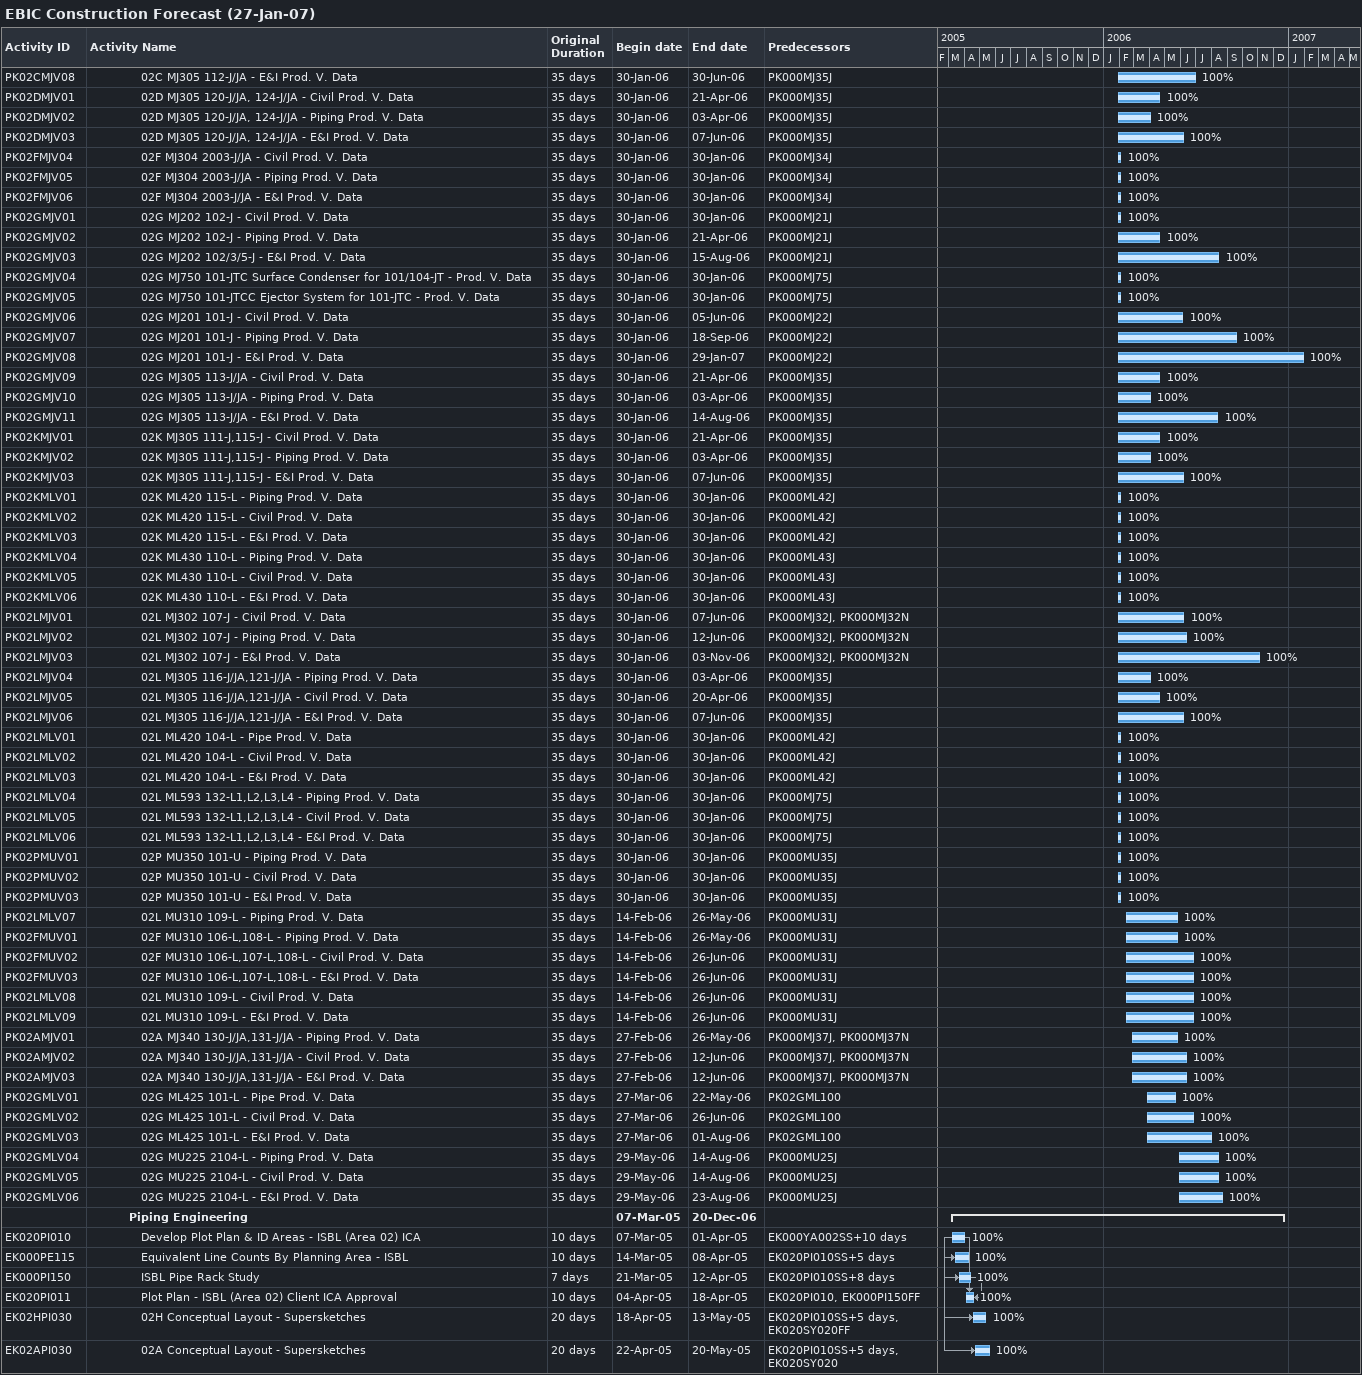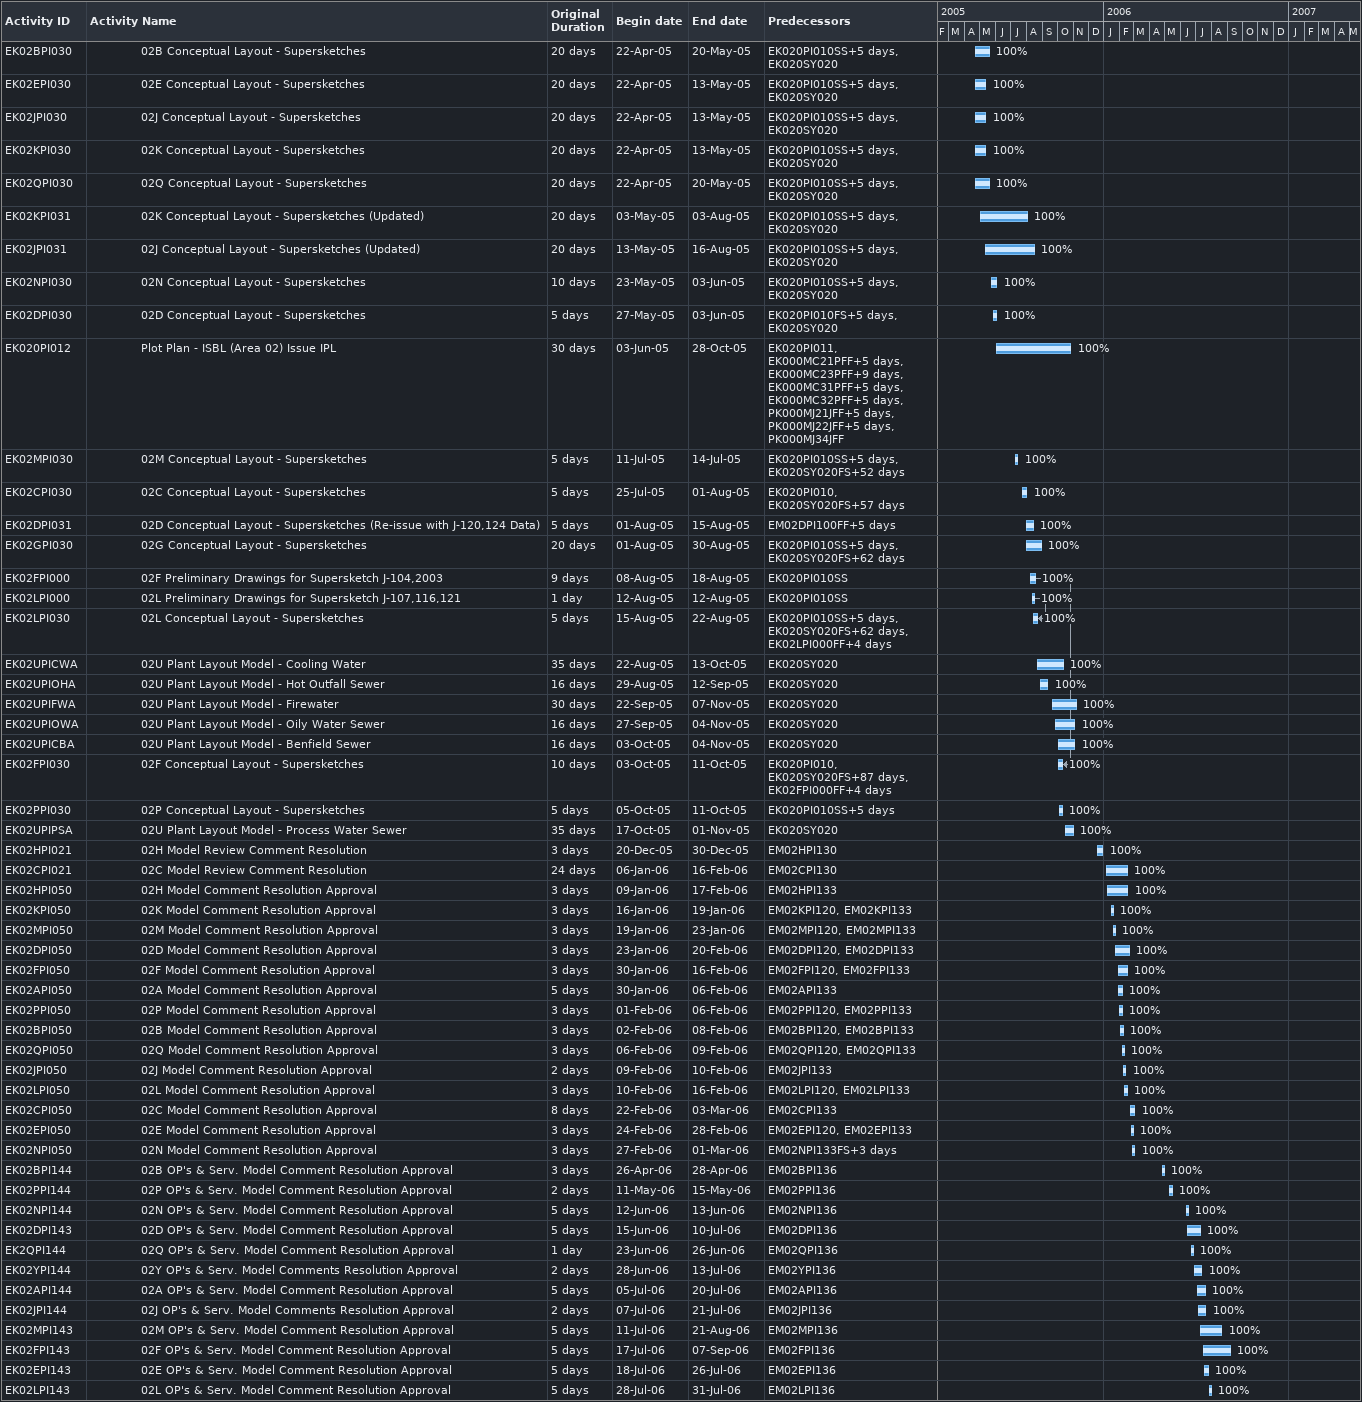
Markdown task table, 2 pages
EBIC Construction Forecast (27-Jan-07)

| ID | Level | Task | Original duration | Start | Finish | Predecessors | % complete |
|---|---|---|---|---|---|---|---|
| PK02CMJV08 | 5 | 02C MJ305 112-J/JA - E&I Prod. V. Data | 35d | 2006-01-30 | 2006-06-30 | PK000MJ35J | 100 |
| PK02DMJV01 | 5 | 02D MJ305 120-J/JA, 124-J/JA - Civil Prod. V. Data | 35d | 2006-01-30 | 2006-04-21 | PK000MJ35J | 100 |
| PK02DMJV02 | 5 | 02D MJ305 120-J/JA, 124-J/JA - Piping Prod. V. Data | 35d | 2006-01-30 | 2006-04-03 | PK000MJ35J | 100 |
| PK02DMJV03 | 5 | 02D MJ305 120-J/JA, 124-J/JA - E&I Prod. V. Data | 35d | 2006-01-30 | 2006-06-07 | PK000MJ35J | 100 |
| PK02FMJV04 | 5 | 02F MJ304 2003-J/JA - Civil Prod. V. Data | 35d | 2006-01-30 | 2006-01-30 | PK000MJ34J | 100 |
| PK02FMJV05 | 5 | 02F MJ304 2003-J/JA - Piping Prod. V. Data | 35d | 2006-01-30 | 2006-01-30 | PK000MJ34J | 100 |
| PK02FMJV06 | 5 | 02F MJ304 2003-J/JA - E&I Prod. V. Data | 35d | 2006-01-30 | 2006-01-30 | PK000MJ34J | 100 |
| PK02GMJV01 | 5 | 02G MJ202 102-J - Civil Prod. V. Data | 35d | 2006-01-30 | 2006-01-30 | PK000MJ21J | 100 |
| PK02GMJV02 | 5 | 02G MJ202 102-J - Piping Prod. V. Data | 35d | 2006-01-30 | 2006-04-21 | PK000MJ21J | 100 |
| PK02GMJV03 | 5 | 02G MJ202 102/3/5-J - E&I Prod. V. Data | 35d | 2006-01-30 | 2006-08-15 | PK000MJ21J | 100 |
| PK02GMJV04 | 5 | 02G MJ750 101-JTC Surface Condenser for 101/104-JT - Prod. V. Data | 35d | 2006-01-30 | 2006-01-30 | PK000MJ75J | 100 |
| PK02GMJV05 | 5 | 02G MJ750 101-JTCC Ejector System for 101-JTC - Prod. V. Data | 35d | 2006-01-30 | 2006-01-30 | PK000MJ75J | 100 |
| PK02GMJV06 | 5 | 02G MJ201 101-J - Civil Prod. V. Data | 35d | 2006-01-30 | 2006-06-05 | PK000MJ22J | 100 |
| PK02GMJV07 | 5 | 02G MJ201 101-J - Piping Prod. V. Data | 35d | 2006-01-30 | 2006-09-18 | PK000MJ22J | 100 |
| PK02GMJV08 | 5 | 02G MJ201 101-J - E&I Prod. V. Data | 35d | 2006-01-30 | 2007-01-29 | PK000MJ22J | 100 |
| PK02GMJV09 | 5 | 02G MJ305 113-J/JA - Civil Prod. V. Data | 35d | 2006-01-30 | 2006-04-21 | PK000MJ35J | 100 |
| PK02GMJV10 | 5 | 02G MJ305 113-J/JA - Piping Prod. V. Data | 35d | 2006-01-30 | 2006-04-03 | PK000MJ35J | 100 |
| PK02GMJV11 | 5 | 02G MJ305 113-J/JA - E&I Prod. V. Data | 35d | 2006-01-30 | 2006-08-14 | PK000MJ35J | 100 |
| PK02KMJV01 | 5 | 02K MJ305 111-J,115-J - Civil Prod. V. Data | 35d | 2006-01-30 | 2006-04-21 | PK000MJ35J | 100 |
| PK02KMJV02 | 5 | 02K MJ305 111-J,115-J - Piping Prod. V. Data | 35d | 2006-01-30 | 2006-04-03 | PK000MJ35J | 100 |
| PK02KMJV03 | 5 | 02K MJ305 111-J,115-J - E&I Prod. V. Data | 35d | 2006-01-30 | 2006-06-07 | PK000MJ35J | 100 |
| PK02KMLV01 | 5 | 02K ML420 115-L - Piping Prod. V. Data | 35d | 2006-01-30 | 2006-01-30 | PK000ML42J | 100 |
| PK02KMLV02 | 5 | 02K ML420 115-L - Civil Prod. V. Data | 35d | 2006-01-30 | 2006-01-30 | PK000ML42J | 100 |
| PK02KMLV03 | 5 | 02K ML420 115-L - E&I Prod. V. Data | 35d | 2006-01-30 | 2006-01-30 | PK000ML42J | 100 |
| PK02KMLV04 | 5 | 02K ML430 110-L - Piping Prod. V. Data | 35d | 2006-01-30 | 2006-01-30 | PK000ML43J | 100 |
| PK02KMLV05 | 5 | 02K ML430 110-L - Civil Prod. V. Data | 35d | 2006-01-30 | 2006-01-30 | PK000ML43J | 100 |
| PK02KMLV06 | 5 | 02K ML430 110-L - E&I Prod. V. Data | 35d | 2006-01-30 | 2006-01-30 | PK000ML43J | 100 |
| PK02LMJV01 | 5 | 02L MJ302 107-J - Civil Prod. V. Data | 35d | 2006-01-30 | 2006-06-07 | PK000MJ32J, PK000MJ32N | 100 |
| PK02LMJV02 | 5 | 02L MJ302 107-J - Piping Prod. V. Data | 35d | 2006-01-30 | 2006-06-12 | PK000MJ32J, PK000MJ32N | 100 |
| PK02LMJV03 | 5 | 02L MJ302 107-J - E&I Prod. V. Data | 35d | 2006-01-30 | 2006-11-03 | PK000MJ32J, PK000MJ32N | 100 |
| PK02LMJV04 | 5 | 02L MJ305 116-J/JA,121-J/JA - Piping Prod. V. Data | 35d | 2006-01-30 | 2006-04-03 | PK000MJ35J | 100 |
| PK02LMJV05 | 5 | 02L MJ305 116-J/JA,121-J/JA - Civil Prod. V. Data | 35d | 2006-01-30 | 2006-04-20 | PK000MJ35J | 100 |
| PK02LMJV06 | 5 | 02L MJ305 116-J/JA,121-J/JA - E&I Prod. V. Data | 35d | 2006-01-30 | 2006-06-07 | PK000MJ35J | 100 |
| PK02LMLV01 | 5 | 02L ML420 104-L - Pipe Prod. V. Data | 35d | 2006-01-30 | 2006-01-30 | PK000ML42J | 100 |
| PK02LMLV02 | 5 | 02L ML420 104-L - Civil Prod. V. Data | 35d | 2006-01-30 | 2006-01-30 | PK000ML42J | 100 |
| PK02LMLV03 | 5 | 02L ML420 104-L - E&I Prod. V. Data | 35d | 2006-01-30 | 2006-01-30 | PK000ML42J | 100 |
| PK02LMLV04 | 5 | 02L ML593 132-L1,L2,L3,L4 - Piping Prod. V. Data | 35d | 2006-01-30 | 2006-01-30 | PK000MJ75J | 100 |
| PK02LMLV05 | 5 | 02L ML593 132-L1,L2,L3,L4 - Civil Prod. V. Data | 35d | 2006-01-30 | 2006-01-30 | PK000MJ75J | 100 |
| PK02LMLV06 | 5 | 02L ML593 132-L1,L2,L3,L4 - E&I Prod. V. Data | 35d | 2006-01-30 | 2006-01-30 | PK000MJ75J | 100 |
| PK02PMUV01 | 5 | 02P MU350 101-U - Piping Prod. V. Data | 35d | 2006-01-30 | 2006-01-30 | PK000MU35J | 100 |
| PK02PMUV02 | 5 | 02P MU350 101-U - Civil Prod. V. Data | 35d | 2006-01-30 | 2006-01-30 | PK000MU35J | 100 |
| PK02PMUV03 | 5 | 02P MU350 101-U - E&I Prod. V. Data | 35d | 2006-01-30 | 2006-01-30 | PK000MU35J | 100 |
| PK02LMLV07 | 5 | 02L MU310 109-L - Piping Prod. V. Data | 35d | 2006-02-14 | 2006-05-26 | PK000MU31J | 100 |
| PK02FMUV01 | 5 | 02F MU310 106-L,108-L - Piping Prod. V. Data | 35d | 2006-02-14 | 2006-05-26 | PK000MU31J | 100 |
| PK02FMUV02 | 5 | 02F MU310 106-L,107-L,108-L - Civil Prod. V. Data | 35d | 2006-02-14 | 2006-06-26 | PK000MU31J | 100 |
| PK02FMUV03 | 5 | 02F MU310 106-L,107-L,108-L - E&I Prod. V. Data | 35d | 2006-02-14 | 2006-06-26 | PK000MU31J | 100 |
| PK02LMLV08 | 5 | 02L MU310 109-L - Civil Prod. V. Data | 35d | 2006-02-14 | 2006-06-26 | PK000MU31J | 100 |
| PK02LMLV09 | 5 | 02L MU310 109-L - E&I Prod. V. Data | 35d | 2006-02-14 | 2006-06-26 | PK000MU31J | 100 |
| PK02AMJV01 | 5 | 02A MJ340 130-J/JA,131-J/JA - Piping Prod. V. Data | 35d | 2006-02-27 | 2006-05-26 | PK000MJ37J, PK000MJ37N | 100 |
| PK02AMJV02 | 5 | 02A MJ340 130-J/JA,131-J/JA - Civil Prod. V. Data | 35d | 2006-02-27 | 2006-06-12 | PK000MJ37J, PK000MJ37N | 100 |
| PK02AMJV03 | 5 | 02A MJ340 130-J/JA,131-J/JA - E&I Prod. V. Data | 35d | 2006-02-27 | 2006-06-12 | PK000MJ37J, PK000MJ37N | 100 |
| PK02GMLV01 | 5 | 02G ML425 101-L - Pipe Prod. V. Data | 35d | 2006-03-27 | 2006-05-22 | PK02GML100 | 100 |
| PK02GMLV02 | 5 | 02G ML425 101-L - Civil Prod. V. Data | 35d | 2006-03-27 | 2006-06-26 | PK02GML100 | 100 |
| PK02GMLV03 | 5 | 02G ML425 101-L - E&I Prod. V. Data | 35d | 2006-03-27 | 2006-08-01 | PK02GML100 | 100 |
| PK02GMLV04 | 5 | 02G MU225 2104-L - Piping Prod. V. Data | 35d | 2006-05-29 | 2006-08-14 | PK000MU25J | 100 |
| PK02GMLV05 | 5 | 02G MU225 2104-L - Civil Prod. V. Data | 35d | 2006-05-29 | 2006-08-14 | PK000MU25J | 100 |
| PK02GMLV06 | 5 | 02G MU225 2104-L - E&I Prod. V. Data | 35d | 2006-05-29 | 2006-08-23 | PK000MU25J | 100 |
|  | 4 | **Piping Engineering** |  | 2005-03-07 | 2006-12-20 |  |  |
| EK020PI010 | 5 | Develop Plot Plan & ID Areas - ISBL (Area 02) ICA | 10d | 2005-03-07 | 2005-04-01 | EK000YA002SS+10d | 100 |
| EK000PE115 | 5 | Equivalent Line Counts By Planning Area - ISBL | 10d | 2005-03-14 | 2005-04-08 | EK020PI010SS+5d | 100 |
| EK000PI150 | 5 | ISBL Pipe Rack Study | 7d | 2005-03-21 | 2005-04-12 | EK020PI010SS+8d | 100 |
| EK020PI011 | 5 | Plot Plan - ISBL (Area 02) Client ICA Approval | 10d | 2005-04-04 | 2005-04-18 | EK020PI010, EK000PI150FF | 100 |
| EK02HPI030 | 5 | 02H Conceptual Layout - Supersketches | 20d | 2005-04-18 | 2005-05-13 | EK020PI010SS+5d, EK020SY020FF | 100 |
| EK02API030 | 5 | 02A Conceptual Layout - Supersketches | 20d | 2005-04-22 | 2005-05-20 | EK020PI010SS+5d, EK020SY020 | 100 |
| EK02BPI030 | 5 | 02B Conceptual Layout - Supersketches | 20d | 2005-04-22 | 2005-05-20 | EK020PI010SS+5d, EK020SY020 | 100 |
| EK02EPI030 | 5 | 02E Conceptual Layout - Supersketches | 20d | 2005-04-22 | 2005-05-13 | EK020PI010SS+5d, EK020SY020 | 100 |
| EK02JPI030 | 5 | 02J Conceptual Layout - Supersketches | 20d | 2005-04-22 | 2005-05-13 | EK020PI010SS+5d, EK020SY020 | 100 |
| EK02KPI030 | 5 | 02K Conceptual Layout - Supersketches | 20d | 2005-04-22 | 2005-05-13 | EK020PI010SS+5d, EK020SY020 | 100 |
| EK02QPI030 | 5 | 02Q Conceptual Layout - Supersketches | 20d | 2005-04-22 | 2005-05-20 | EK020PI010SS+5d, EK020SY020 | 100 |
| EK02KPI031 | 5 | 02K Conceptual Layout - Supersketches (Updated) | 20d | 2005-05-03 | 2005-08-03 | EK020PI010SS+5d, EK020SY020 | 100 |
| EK02JPI031 | 5 | 02J Conceptual Layout - Supersketches (Updated) | 20d | 2005-05-13 | 2005-08-16 | EK020PI010SS+5d, EK020SY020 | 100 |
| EK02NPI030 | 5 | 02N Conceptual Layout - Supersketches | 10d | 2005-05-23 | 2005-06-03 | EK020PI010SS+5d, EK020SY020 | 100 |
| EK02DPI030 | 5 | 02D Conceptual Layout - Supersketches | 5d | 2005-05-27 | 2005-06-03 | EK020PI010FS+5d, EK020SY020 | 100 |
| EK020PI012 | 5 | Plot Plan - ISBL (Area 02) Issue IPL | 30d | 2005-06-03 | 2005-10-28 | EK020PI011, EK000MC21PFF+5d, EK000MC23PFF+9d, EK000MC31PFF+5d, EK000MC32PFF+5d, PK000MJ21JFF+5d, PK000MJ22JFF+5d, PK000MJ34JFF | 100 |
| EK02MPI030 | 5 | 02M Conceptual Layout - Supersketches | 5d | 2005-07-11 | 2005-07-14 | EK020PI010SS+5d, EK020SY020FS+52d | 100 |
| EK02CPI030 | 5 | 02C Conceptual Layout - Supersketches | 5d | 2005-07-25 | 2005-08-01 | EK020PI010, EK020SY020FS+57d | 100 |
| EK02DPI031 | 5 | 02D Conceptual Layout - Supersketches (Re-issue with J-120,124 Data) | 5d | 2005-08-01 | 2005-08-15 | EM02DPI100FF+5d | 100 |
| EK02GPI030 | 5 | 02G Conceptual Layout - Supersketches | 20d | 2005-08-01 | 2005-08-30 | EK020PI010SS+5d, EK020SY020FS+62d | 100 |
| EK02FPI000 | 5 | 02F Preliminary Drawings for Supersketch J-104,2003 | 9d | 2005-08-08 | 2005-08-18 | EK020PI010SS | 100 |
| EK02LPI000 | 5 | 02L Preliminary Drawings for Supersketch J-107,116,121 | 1d | 2005-08-12 | 2005-08-12 | EK020PI010SS | 100 |
| EK02LPI030 | 5 | 02L Conceptual Layout - Supersketches | 5d | 2005-08-15 | 2005-08-22 | EK020PI010SS+5d, EK020SY020FS+62d, EK02LPI000FF+4d | 100 |
| EK02UPICWA | 5 | 02U Plant Layout Model - Cooling Water | 35d | 2005-08-22 | 2005-10-13 | EK020SY020 | 100 |
| EK02UPIOHA | 5 | 02U Plant Layout Model - Hot Outfall Sewer | 16d | 2005-08-29 | 2005-09-12 | EK020SY020 | 100 |
| EK02UPIFWA | 5 | 02U Plant Layout Model - Firewater | 30d | 2005-09-22 | 2005-11-07 | EK020SY020 | 100 |
| EK02UPIOWA | 5 | 02U Plant Layout Model - Oily Water Sewer | 16d | 2005-09-27 | 2005-11-04 | EK020SY020 | 100 |
| EK02UPICBA | 5 | 02U Plant Layout Model - Benfield Sewer | 16d | 2005-10-03 | 2005-11-04 | EK020SY020 | 100 |
| EK02FPI030 | 5 | 02F Conceptual Layout - Supersketches | 10d | 2005-10-03 | 2005-10-11 | EK020PI010, EK020SY020FS+87d, EK02FPI000FF+4d | 100 |
| EK02PPI030 | 5 | 02P Conceptual Layout - Supersketches | 5d | 2005-10-05 | 2005-10-11 | EK020PI010SS+5d | 100 |
| EK02UPIPSA | 5 | 02U Plant Layout Model - Process Water Sewer | 35d | 2005-10-17 | 2005-11-01 | EK020SY020 | 100 |
| EK02HPI021 | 5 | 02H Model Review Comment Resolution | 3d | 2005-12-20 | 2005-12-30 | EM02HPI130 | 100 |
| EK02CPI021 | 5 | 02C Model Review Comment Resolution | 24d | 2006-01-06 | 2006-02-16 | EM02CPI130 | 100 |
| EK02HPI050 | 5 | 02H Model Comment Resolution Approval | 3d | 2006-01-09 | 2006-02-17 | EM02HPI133 | 100 |
| EK02KPI050 | 5 | 02K Model Comment Resolution Approval | 3d | 2006-01-16 | 2006-01-19 | EM02KPI120, EM02KPI133 | 100 |
| EK02MPI050 | 5 | 02M Model Comment Resolution Approval | 3d | 2006-01-19 | 2006-01-23 | EM02MPI120, EM02MPI133 | 100 |
| EK02DPI050 | 5 | 02D Model Comment Resolution Approval | 3d | 2006-01-23 | 2006-02-20 | EM02DPI120, EM02DPI133 | 100 |
| EK02FPI050 | 5 | 02F Model Comment Resolution Approval | 3d | 2006-01-30 | 2006-02-16 | EM02FPI120, EM02FPI133 | 100 |
| EK02API050 | 5 | 02A Model Comment Resolution Approval | 5d | 2006-01-30 | 2006-02-06 | EM02API133 | 100 |
| EK02PPI050 | 5 | 02P Model Comment Resolution Approval | 3d | 2006-02-01 | 2006-02-06 | EM02PPI120, EM02PPI133 | 100 |
| EK02BPI050 | 5 | 02B Model Comment Resolution Approval | 3d | 2006-02-02 | 2006-02-08 | EM02BPI120, EM02BPI133 | 100 |
| EK02QPI050 | 5 | 02Q Model Comment Resolution Approval | 3d | 2006-02-06 | 2006-02-09 | EM02QPI120, EM02QPI133 | 100 |
| EK02JPI050 | 5 | 02J Model Comment Resolution Approval | 2d | 2006-02-09 | 2006-02-10 | EM02JPI133 | 100 |
| EK02LPI050 | 5 | 02L Model Comment Resolution Approval | 3d | 2006-02-10 | 2006-02-16 | EM02LPI120, EM02LPI133 | 100 |
| EK02CPI050 | 5 | 02C Model Comment Resolution Approval | 8d | 2006-02-22 | 2006-03-03 | EM02CPI133 | 100 |
| EK02EPI050 | 5 | 02E Model Comment Resolution Approval | 3d | 2006-02-24 | 2006-02-28 | EM02EPI120, EM02EPI133 | 100 |
| EK02NPI050 | 5 | 02N Model Comment Resolution Approval | 3d | 2006-02-27 | 2006-03-01 | EM02NPI133FS+3d | 100 |
| EK02BPI144 | 5 | 02B OP's & Serv. Model Comment Resolution Approval | 3d | 2006-04-26 | 2006-04-28 | EM02BPI136 | 100 |
| EK02PPI144 | 5 | 02P OP's & Serv. Model Comment Resolution Approval | 2d | 2006-05-11 | 2006-05-15 | EM02PPI136 | 100 |
| EK02NPI144 | 5 | 02N OP's & Serv. Model Comment Resolution Approval | 5d | 2006-06-12 | 2006-06-13 | EM02NPI136 | 100 |
| EK02DPI143 | 5 | 02D OP's & Serv. Model Comment Resolution Approval | 5d | 2006-06-15 | 2006-07-10 | EM02DPI136 | 100 |
| EK2QPI144 | 5 | 02Q OP's & Serv. Model Comment Resolution Approval | 1d | 2006-06-23 | 2006-06-26 | EM02QPI136 | 100 |
| EK02YPI144 | 5 | 02Y OP's & Serv. Model Comments Resolution Approval | 2d | 2006-06-28 | 2006-07-13 | EM02YPI136 | 100 |
| EK02API144 | 5 | 02A OP's & Serv. Model Comment Resolution Approval | 5d | 2006-07-05 | 2006-07-20 | EM02API136 | 100 |
| EK02JPI144 | 5 | 02J OP's & Serv. Model Comments Resolution Approval | 2d | 2006-07-07 | 2006-07-21 | EM02JPI136 | 100 |
| EK02MPI143 | 5 | 02M OP's & Serv. Model Comment Resolution Approval | 5d | 2006-07-11 | 2006-08-21 | EM02MPI136 | 100 |
| EK02FPI143 | 5 | 02F OP's & Serv. Model Comment Resolution Approval | 5d | 2006-07-17 | 2006-09-07 | EM02FPI136 | 100 |
| EK02EPI143 | 5 | 02E OP's & Serv. Model Comment Resolution Approval | 5d | 2006-07-18 | 2006-07-26 | EM02EPI136 | 100 |
| EK02LPI143 | 5 | 02L OP's & Serv. Model Comment Resolution Approval | 5d | 2006-07-28 | 2006-07-31 | EM02LPI136 | 100 |
